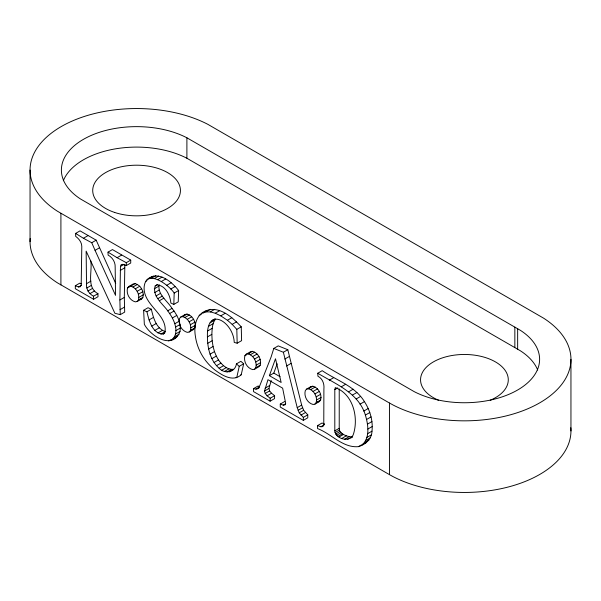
<?xml version="1.0" encoding="UTF-8"?>
<svg xmlns="http://www.w3.org/2000/svg" width="601" height="601" viewBox="0 0 601 601"><rect width="100%" height="100%" fill="white"/><g stroke="black" fill="none" stroke-linecap="round" stroke-linejoin="round"><path stroke-width="0.9" d="M81.353 283.792L79.745 283.176L75.313 285.738L75.313 288.713L93.583 299.26L98.016 296.706L97.94 293.686C86.003 287.24 92.682 271.179 90.713 260.684M126.3 265.574L126.3 262.682L130.725 260.12L130.725 263.013L126.3 265.574L123.062 264.335L121.259 264.538L120.463 266.461L119.884 299.982L120.253 314.661L114.874 313.256L86.146 251.15L86.514 283.695C85.988 288.998 88.888 293.761 93.508 296.24L93.583 299.26M259.542 386.39L257.964 386.075L253.532 388.629L253.532 391.612L270.112 401.175L274.544 398.621L274.619 395.683L271.524 393.234L269.631 390.905L268.947 388.456L271.224 380.546M284.709 401.513L280.276 404.067L280.276 407.05L303.34 420.362L307.772 417.808L307.772 414.825L303.663 410.273L301.657 405.089L287.804 349.699L278.225 345.875L273.793 348.43L271.074 357.069L259.647 386.037L257.589 388.734L255.898 389.11L253.532 388.629M303.34 420.362L303.34 417.387L299.23 412.834L297.225 407.643L283.371 352.261L273.793 348.43M317.561 425.598L317.561 428.573C331.339 433.764 342.728 448.098 358.451 446.648C365.536 444.575 371.846 438.963 371.989 431.15C373.161 420.775 370.051 410.325 364.439 401.626C354.958 386.03 336.56 380.463 322.211 370.674L317.779 373.229L317.929 376.211C322.669 378.675 324.465 384.024 323.894 389.095L323.774 424.396L322.94 426.575L320.859 426.755L317.561 425.598L321.993 423.036L324.465 423.908M334.802 430.872L334.802 389.606L335.275 387.6C352.885 393.963 358.572 416.839 353.658 433.464C351.292 443.32 335.516 439.346 334.802 430.872L339.227 428.31L339.227 388.922M120.253 314.661L124.685 312.099L124.317 297.427L124.85 264.695M270.112 401.175L270.187 398.245L267.092 395.796L265.206 393.467L264.515 391.011L267.978 379.697L282.635 388.163L285.678 403.263L285.024 404.916L283.251 405.127L280.276 404.067M171.165 340.279C180.022 333.998 174.741 320.633 169.602 313.587C164.802 304.955 151.655 297.27 155.186 285.903L156.989 284.836C165.673 285.588 170.196 295.286 170.872 303.047L173.817 304.406L174.185 293.048C169.136 285.107 146.035 267.873 144.127 287.008C143.046 305.488 168.13 314.323 164.922 332.541L163.224 334.058C152.414 333.983 148.875 320.28 146.929 311.769L143.609 310.281L144.345 324.315C150.641 336.357 172.96 350.36 179.999 331.429C181.434 322.955 177.175 314.766 171.984 308.358C167.694 301.063 157.214 294.482 159.167 284.791M146.937 279.72C157.793 269.879 171.661 281.621 178.617 290.493L178.249 301.852L173.817 304.406M361.464 445.461C370.426 438.324 368.233 424.749 365.385 415.088C358.662 392.889 335.749 384.204 317.779 373.229M207.413 336.906C206.391 305.045 233.549 321.941 234.232 342.435L237.177 343.201L241.61 340.647L241.241 326.816C232.73 317.636 220.056 305.894 206.571 310.544C195.956 314.128 193.68 326.305 195.378 336.102C197.173 349.481 204.46 361.862 215.09 370.126C222.25 375.392 233.135 382.319 241.241 374.716L243.675 363.785L240.873 361.314L236.441 363.875C235.126 372.68 224.549 374.19 219.117 368.255C210.297 360.517 207.51 348.189 207.413 336.906L211.845 334.351C212.13 329.19 212.13 323.353 215.504 319.116M127.555 288.007C125.985 293.634 129.591 300.372 135.308 301.86L137.178 301.507L141.611 298.952L142.858 297.442C144.428 291.816 140.814 285.077 135.097 283.597L133.227 283.942L128.802 286.504L127.555 288.007L129.763 286.73M137.178 301.507L138.433 300.004C139.995 294.377 136.389 287.639 130.672 286.151L128.802 286.504M189.157 332.007L190.404 330.505C191.974 324.878 188.361 318.139 182.651 316.652L180.781 317.005L179.526 318.507C177.964 324.134 181.57 330.873 187.287 332.361L189.157 332.007L193.59 329.453L194.837 327.943C196.407 322.316 192.793 315.578 187.076 314.098L185.206 314.443L180.781 317.005M244.9 355.762C243.337 361.389 246.943 368.128 252.66 369.607L254.531 369.262L258.963 366.7L260.21 365.198C261.781 359.571 258.167 352.832 252.45 351.345L250.579 351.698L246.155 354.252L244.9 355.762L246.38 354.913M254.531 369.262L255.786 367.752C257.348 362.125 253.742 355.386 248.025 353.906L246.155 354.252M314.932 404.127L316.179 402.625C317.749 396.998 314.135 390.259 308.418 388.772L306.548 389.125L305.3 390.627C303.73 396.254 307.344 402.993 313.061 404.481L314.932 404.127L319.356 401.573L320.611 400.063C322.174 394.436 318.568 387.698 312.851 386.218L310.98 386.563L306.548 389.125M243.675 363.785L239.243 366.34L236.809 377.27L236.028 377.751M269.376 375.655L275.491 358.767L281.163 382.461L269.376 375.655L273.808 373.101L277.166 363.808M183.959 315.953L185.206 314.443M249.332 353.208L250.166 352.201M310.146 387.57L310.98 386.563M203.529 312.971L206.571 310.544M240.46 375.197L241.241 374.716M75.313 285.738L78.528 286.97L80.361 286.722L81.195 284.739L81.796 246.515C81.781 242.271 78.941 238.77 75.681 236.351L75.606 233.413L80.038 230.859L96.175 240.175L115.723 283.447M75.606 233.413L83.419 238.266L87.851 235.705M83.419 238.266L91.743 242.729L96.175 240.175M130.725 260.12L112.455 249.573L108.022 252.127L108.097 255.064C112.612 257.574 115.527 262.246 115.174 267.483L115.542 295.346L95.056 250.347L99.488 247.785M108.022 252.127L117.09 257.701L121.515 255.147M78.528 286.97L81.481 285.265M86.514 283.695L90.939 281.133M120.463 266.461L124.159 264.335M86.829 287.992L91.262 285.437M120.253 270.42L124.685 267.866M87.881 291.064L92.314 288.51M90.007 293.596L94.432 291.034M93.508 296.24L97.94 293.686M130.672 286.151L135.097 283.597M132.994 286.985L137.419 284.431M148.928 278.639L153.353 276.077M145.45 281.493L146.929 280.637M151.384 278.255L155.817 275.694M135.308 288.818L139.74 286.256M154.292 278.594L158.724 276.039M119.884 299.982L124.317 297.427M137.178 291.297L141.611 288.743M157.605 279.675L162.037 277.121M138.433 294.22L142.858 291.658M161.293 281.523L165.726 278.962M155.186 285.903L157.402 284.619M138.884 297.367L143.316 294.806M154.292 288.796L158.724 286.241M120.02 309.68L124.445 307.126M138.433 300.004L142.858 297.442M166.725 285.295L171.157 282.74M154.697 292.589L159.13 290.035M156.072 295.917L160.505 293.356M170.782 289.043L175.207 286.482M157.845 298.659L162.278 296.105M159.453 300.71L163.885 298.149M143.609 310.281L148.041 307.72L151.354 309.207C153.278 317.651 156.117 328.424 165.275 331.579L160.843 334.133M174.185 293.048L178.617 290.493M146.929 311.769L151.354 309.207M149.018 319.95L153.443 317.396M167.559 310.912L171.984 308.358M169.602 313.587L174.035 311.025M151.76 326.11L156.192 323.548M172.382 317.959L176.814 315.397M154.855 330.385L159.28 327.83M182.651 316.652L187.076 314.098M157.98 332.946L162.405 330.392M184.965 317.486L189.398 314.932M174.831 323.729L179.256 321.174M187.287 319.319L191.719 316.757M163.224 334.058L164.704 333.202M175.597 327.049L180.03 324.495M199.104 315.533L201.312 314.248M202.139 313.098L205.888 311.881L210.32 309.327M189.157 321.798L193.59 319.244M175.883 330.61L180.308 328.056M205.888 311.881L210.29 311.911L214.715 309.35M190.404 324.72L194.837 322.159M175.567 333.991L179.999 331.429M174.651 336.755L179.083 334.194M210.29 311.911L215.263 313.219L219.696 310.664M190.863 327.868L195.295 325.306M168.678 340.955L170.894 339.678M173.171 338.859L177.603 336.305M190.404 330.505L194.837 327.943M212.003 320.521L214.955 318.815M215.263 313.219L220.747 315.848L225.18 313.294M210.14 322.82L214.572 320.265M208.69 326.253L213.122 323.691M207.751 330.911L212.183 328.349M220.747 315.848L227.396 320.265L231.821 317.711M227.396 320.265L232.181 324.352L236.606 321.79M207.736 343.291L212.161 340.729L211.845 334.351M237.177 343.201L236.809 329.378L241.241 326.816M208.637 349.046L213.062 346.484L212.161 340.729M210.042 354.162L214.474 351.6L213.062 346.484M211.875 358.639L216.3 356.085L214.474 351.6M214.046 362.486L218.479 359.931C221.882 364.86 227.186 369.968 233.654 369.337L229.221 371.899M216.488 365.693L220.92 363.132M219.117 368.255L223.549 365.693M248.025 353.906L252.45 351.345M221.852 370.171L226.284 367.609M250.347 354.74L254.771 352.178M224.519 371.41L228.951 368.849M252.66 356.573L257.093 354.012M226.983 371.966L231.415 369.412M254.531 359.052L258.963 356.491M255.786 361.975L260.21 359.413M256.236 365.115L260.669 362.561M255.786 367.752L260.21 365.198M283.371 352.261L287.804 349.699M284.821 359.052L289.254 356.491M286.542 366.001L290.974 363.44M255.898 389.11L259.594 386.976M257.589 388.734L259.061 387.885M265.026 388.208L269.458 385.647M264.515 391.011L268.947 388.456M265.206 393.467L269.631 390.905M267.092 395.796L271.524 393.234M270.187 398.245L274.619 395.683M308.418 388.772L312.851 386.218M283.251 405.127L285.467 403.849M310.74 389.606L315.172 387.052M329.273 380.208L333.705 377.646M313.061 391.439L317.486 388.885M314.932 393.918L319.356 391.364M297.225 407.643L301.657 405.089M316.179 396.84L320.611 394.286M298.058 410.378L302.483 407.816M316.629 399.988L321.062 397.426M334.802 389.606L337.754 387.9M341.285 386.804L345.71 384.242M316.179 402.625L320.611 400.063M299.23 412.834L303.663 410.273M300.936 415.133L305.368 412.579M303.34 417.387L307.772 414.825M348.723 391.769L353.155 389.208M352.494 395.03L356.926 392.476M356.168 398.966L360.6 396.405M320.859 426.755L324.548 424.622M360.007 404.18L364.439 401.626M363.785 411.076L368.21 408.515M334.982 432.622L339.415 430.068L339.227 428.31M365.385 415.088L369.818 412.526M335.553 434.095L339.986 431.533C342.81 434.906 347.438 436.784 351.795 436.852L347.363 439.414M336.537 435.319L340.97 432.765M366.663 419.438L371.095 416.884M337.965 436.356L342.397 433.802M339.077 436.995L343.502 434.433M341.879 438.392L346.311 435.83M367.504 424.118L371.936 421.556M344.689 439.256L349.121 436.702M351.232 437.798L352.712 436.95M367.804 429.084L372.237 426.522M367.557 433.712L371.989 431.15M366.865 437.453L371.29 434.891M365.821 440.398L370.246 437.844M364.506 442.652L368.939 440.097M358.451 446.648L361.404 444.943M362.884 444.094L365.896 442.899M173.111 338.393L175.597 337.717M140.364 299.185L141.611 298.952M191.719 329.799L193.59 329.453M317.486 401.919L319.356 401.573M117.09 257.701L126.3 262.682M514.847 327.132L520.301 330.28A75.193 43.415 0 0 1 517.589 390.026A75.193 43.415 0 0 1 414.104 391.589L80.699 199.104A75.193 43.415 0 0 1 83.411 139.357A75.193 43.415 0 0 1 186.896 137.794L514.847 327.132L514.847 347.596L520.301 350.744A75.193 43.415 0 0 1 537.685 370.028M389.448 403.016L393.137 405.036A106.535 61.505 0 0 0 539.751 402.82A106.535 61.505 0 0 0 543.589 318.169L207.863 124.347A106.535 61.505 0 0 0 61.249 126.563A106.535 61.505 0 0 0 57.411 211.206L389.448 403.016L389.448 474.632L393.137 476.653A106.535 61.505 0 0 0 510.279 486.457A106.535 61.505 0 0 0 570.807 427.724M63.315 180.751A75.193 43.415 0 0 1 186.896 158.251L514.847 347.596M273.808 373.101L280.096 376.729M30.193 238.454A106.535 61.505 0 0 0 57.411 282.831L389.448 474.632M236.441 363.875L239.243 366.34M232.181 324.352L236.809 329.378M216.3 356.085L218.479 359.931M91.743 242.729L95.056 250.347M339.415 430.068L339.986 431.533M570.95 359.33L570.95 430.947M517.649 328.664L517.649 349.128M186.896 137.794L186.896 158.251M60.911 213.34L60.911 284.957M30.05 170.053L30.05 241.67M438.64 400.274A43.858 25.317 0 0 1 431.826 362.846A43.858 25.317 0 0 1 497.012 362.846A43.858 25.317 0 0 1 490.198 400.274M114.656 212.446A43.858 25.317 0 0 0 180.435 190.517A43.858 25.317 0 0 0 114.656 168.588A43.858 25.317 0 0 0 114.656 212.446"/></g></svg>
